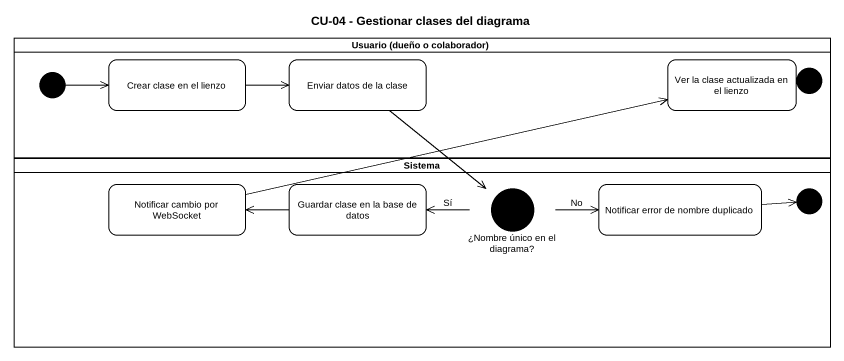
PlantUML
@startuml
title CU-04 - Gestionar clases del diagrama
hide empty description
state "Usuario (dueño o colaborador)" as Usuario_dueño_o_colaborador <<partition>> {
  state junction1 <<choice>>
  state "Crear clase en el lienzo" as Crear_clase_en_el_lienzo
  state "Enviar datos de la clase" as Enviar_datos_de_la_clase
  state "Ver la clase actualizada en el lienzo" as Ver_la_clase_actualizada_en
  state junction2 <<choice>>
}
state Sistema <<partition>> {
  state "Notificar cambio por WebSocket" as Notificar_cambio_por
  state "Guardar clase en la base de datos" as Guardar_clase_en_la_base_de
  state "¿Nombre único en el diagrama?" as Nombre_único_en_el_diagrama <<choice>>
  state "Notificar error de nombre duplicado" as Notificar_error_de_nombre
  state junction3 <<choice>>
}
junction1 -right-> Crear_clase_en_el_lienzo
Crear_clase_en_el_lienzo -right-> Enviar_datos_de_la_clase
Enviar_datos_de_la_clase --> Nombre_único_en_el_diagrama
Notificar_cambio_por -right-> Ver_la_clase_actualizada_en
Guardar_clase_en_la_base_de -left-> Notificar_cambio_por
Nombre_único_en_el_diagrama -left-> Guardar_clase_en_la_base_de : Sí
Nombre_único_en_el_diagrama -right-> Notificar_error_de_nombre : No
Notificar_error_de_nombre -right-> junction3
@enduml
